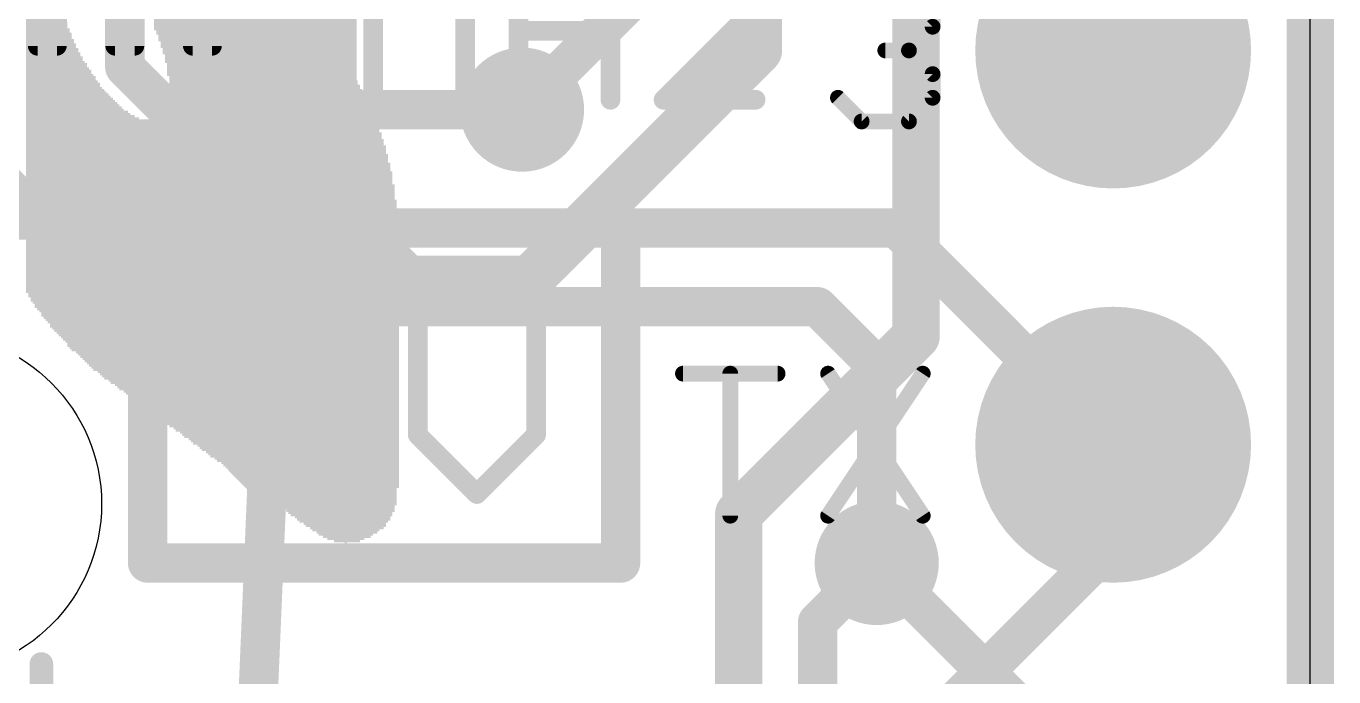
# Model space of a CAD drawing. Extents: x -9 to 9, y -1.3 to 37.
# Drawn here: x 0.61 to 9.04, y 7.39 to 11.59 of the extents above; entities that cross this region are included whole.
import ezdxf

# ---------------------------------------------------------------- set-up
doc = ezdxf.new("R2010")
doc.units = 0
for name, color, linetype in [('1', 12, 'CONTINUOUS'), ('16', 132, 'CONTINUOUS'), ('17', 110, 'CONTINUOUS'), ('18', 110, 'CONTINUOUS'), ('20', 53, 'CONTINUOUS'), ('21', 40, 'CONTINUOUS'), ('22', 6, 'CONTINUOUS')]:
    doc.layers.add(name, color=color, linetype=linetype)

# ---------------------------------------------------------------- blocks, each defined once
blk = doc.blocks.new('RECT40000X112000R50')
at = {"const_width": 0.0625}
blk.add_lwpolyline([(0.0938, -0.2875), (0.0938, 0.2875, 0.4142), (0.0625, 0.3188), (-0.0625, 0.3188, 0.4142), (-0.0938, 0.2875), (-0.0938, -0.2875, 0.4142), (-0.0625, -0.3188), (0.0625, -0.3188, 0.4142)], format="xyb", close=True, dxfattribs=at)
blk.add_solid([(-0.0781, -0.3031), (0.0781, -0.3031), (-0.0781, 0.3031), (0.0781, 0.3031)])
blk = doc.blocks.new('ROUNDP')
at = {"const_width": 0.5}
blk.add_lwpolyline([(0, -0.25, 1), (0, 0.25, 1), (0, -0.25)], format="xyb", dxfattribs=at)
blk = doc.blocks.new('RECT')
blk.add_solid([(-0.5, -0.5), (0.5, -0.5), (-0.5, 0.5), (0.5, 0.5)])
blk = doc.blocks.new('ROUNDV')
at = {"const_width": 0.5}
blk.add_lwpolyline([(0, -0.25, 1), (0, 0.25, 1), (0, -0.25)], format="xyb", dxfattribs=at)

msp = doc.modelspace()

# ---------------------------------------------------------------- linework, layer by layer
at = {"layer": '1', "const_width": 0.254}
for points in [[(7.239, 11.811), (7.62, 11.43)], [(0.75, 11.747), (0.75, 11.061)], [(1.25, 11.747), (1.25, 11.323)], [(2.448, 11.049), (1.75, 11.747)], [(1.25, 11.323), (2.286, 10.287)], [(0.75, 11.061), (2.032, 9.779)], [(2.448, 11.049), (3.81, 11.049)], [(0.25, 10.799), (2.177, 8.872)], [(2.286, 10.287), (6.223, 10.287)], [(6.223, 10.287), (7.62, 8.89)], [(2.032, 9.779), (5.715, 9.779)], [(5.715, 9.779), (6.096, 9.398)], [(6.096, 9.398), (6.096, 8.128)], [(2.177, 8.872), (2.05, 5.88)], [(6.096, 8.128), (7.62, 6.604)]]:
    msp.add_lwpolyline(points, dxfattribs=at)
at = {"layer": '1', "const_width": 0.127}
for points in [[(7.5751, 11.3851, 1), (7.6649, 11.4749)], [(1.2949, 11.3679, 1), (1.2051, 11.2781)], [(1.1865, 11.323, 1), (1.3135, 11.323)], [(0.7949, 11.1059, 1), (0.7051, 11.0161)], [(2.448, 11.1125, 1), (2.448, 10.9855)], [(2.4031, 11.0041, 1), (2.4929, 11.0939)], [(3.81, 10.9855, 1), (3.81, 11.1125)], [(0.6865, 11.061, 1), (0.8135, 11.061)], [(2.286, 10.3505, 1), (2.286, 10.2235)], [(2.2411, 10.2421, 1), (2.3309, 10.3319)], [(6.2679, 10.3319, 1), (6.1781, 10.2421)], [(6.223, 10.2235, 1), (6.223, 10.3505)], [(2.032, 9.8425, 1), (2.032, 9.7155)], [(1.9871, 9.7341, 1), (2.0769, 9.8239)], [(5.7599, 9.8239, 1), (5.6701, 9.7341)], [(5.715, 9.7155, 1), (5.715, 9.8425)], [(6.1595, 9.398, 1), (6.0325, 9.398)], [(6.0511, 9.3531, 1), (6.1409, 9.4429)], [(2.2404, 8.8693, 1), (2.1136, 8.8747)], [(2.1321, 8.8271, 1), (2.2219, 8.9169)], [(7.5751, 8.8451, 1), (7.6649, 8.9349)], [(6.1409, 8.1729, 1), (6.0511, 8.0831)], [(6.0325, 8.128, 1), (6.1595, 8.128)]]:
    msp.add_lwpolyline(points, format="xyb", dxfattribs=at)
at = {"layer": '16'}
for points, const_width in [([(8.89, 0), (8.89, 36.83)], 0.3048), ([(5.334, 14.732), (5.334, 11.43)], 0.3048), ([(6.35, 9.5885), (6.35, 14.4145)], 0.3048), ([(3.81, 11.049), (4.826, 12.065)], 0.254), ([(2.54, 11.811), (2.54, 10.414)], 0.4064), ([(5.334, 11.43), (3.81, 9.906)], 0.3048), ([(-0.635, 10.414), (2.54, 10.414)], 0.4064), ([(3.048, 9.906), (2.54, 10.414)], 0.4064), ([(3.81, 9.906), (3.048, 9.906)], 0.4064), ([(5.207, 8.4455), (6.35, 9.5885)], 0.3048), ([(7.62, 8.255), (7.62, 8.89)], 0.254), ([(5.207, 6.477), (5.207, 8.4455)], 0.3048), ([(6.223, 6.858), (7.62, 8.255)], 0.254), ([(5.715, 7.747), (6.096, 8.128)], 0.254), ([(5.715, 5.715), (5.715, 7.747)], 0.254)]:
    msp.add_lwpolyline(points, dxfattribs=dict(at, const_width=const_width))
for points, const_width in [([(5.3879, 11.3761, 1), (5.2801, 11.4839)], 0.1524), ([(5.2578, 11.43, 1), (5.4102, 11.43)], 0.1524), ([(3.7651, 11.0939, 1), (3.8549, 11.0041)], 0.127), ([(2.6118, 10.4858, 1), (2.4682, 10.3422)], 0.2032), ([(2.54, 10.3124, 1), (2.54, 10.5156)], 0.2032), ([(2.4384, 10.414, 1), (2.6416, 10.414)], 0.2032), ([(3.048, 10.0076, 1), (3.048, 9.8044)], 0.2032), ([(2.9762, 9.8342, 1), (3.1198, 9.9778)], 0.2032), ([(3.7561, 9.9599, 1), (3.8639, 9.8521)], 0.1524), ([(3.81, 9.8044, 1), (3.81, 10.0076)], 0.2032), ([(6.4039, 9.5346, 1), (6.2961, 9.6424)], 0.1524), ([(6.2738, 9.5885, 1), (6.4262, 9.5885)], 0.1524), ([(7.6835, 8.89, 1), (7.5565, 8.89)], 0.127), ([(5.2832, 8.4455, 1), (5.1308, 8.4455)], 0.1524), ([(5.1531, 8.4994, 1), (5.2609, 8.3916)], 0.1524), ([(7.6649, 8.2101, 1), (7.5751, 8.2999)], 0.127), ([(7.5565, 8.255, 1), (7.6835, 8.255)], 0.127), ([(6.1409, 8.0831, 1), (6.0511, 8.1729)], 0.127), ([(5.7785, 7.747, 1), (5.6515, 7.747)], 0.127), ([(5.6701, 7.7919, 1), (5.7599, 7.7021)], 0.127)]:
    msp.add_lwpolyline(points, format="xyb", dxfattribs=dict(at, const_width=const_width))
at = {"layer": '20'}
msp.add_line((8.89, 0.4445), (8.89, 34.163), dxfattribs=at)
msp.add_circle((0, 8.509), 1.1, dxfattribs=at)
at = {"layer": '21'}
for points, const_width in [([(2.8512, 11.1125), (2.8512, 12.0023)], 0.127), ([(3.4444, 12.0023), (3.4444, 11.1125)], 0.127), ([(3.7867, 11.1125), (3.7867, 12.0023)], 0.127), ([(4.3799, 12.0023), (4.3799, 11.1125)], 0.127), ([(5.3154, 11.7057), (4.7223, 11.1125)], 0.127), ([(6.4564, 11.7355), (6.4564, 11.5829)], 0.1016), ([(6.4564, 11.5829), (6.3039, 11.4304)], 0.1016), ([(3.7867, 11.5574), (4.3799, 11.5574)], 0.127), ([(6.3039, 11.4304), (6.1513, 11.4304)], 0.1016), ([(6.3039, 11.4304), (6.4564, 11.2779)], 0.1016), ([(6.4564, 11.2779), (6.4564, 11.1253)], 0.1016), ([(4.7223, 11.1125), (5.3154, 11.1125)], 0.127), ([(5.9988, 10.9728), (5.8463, 11.1253)], 0.1016), ([(6.4564, 11.1253), (6.3039, 10.9728)], 0.1016), ([(6.3039, 10.9728), (5.9988, 10.9728)], 0.1016), ([(1.397, 10.287), (1.397, 8.128)], 0.254), ([(4.445, 10.287), (1.397, 10.287)], 0.254), ([(4.445, 8.128), (4.445, 10.287)], 0.254), ([(2.7311, 9.7165), (1.9685, 9.7165)], 0.127), ([(1.9685, 9.7165), (1.9685, 9.1445)], 0.127), ([(3.1379, 9.7165), (3.1379, 8.9538)], 0.127), ([(3.9005, 8.9538), (3.9005, 9.7165)], 0.127), ([(1.9685, 9.1445), (2.3498, 9.3352)], 0.127), ([(2.3498, 9.3352), (2.5405, 9.3352)], 0.127), ([(2.5405, 9.3352), (2.7311, 9.1445)], 0.127), ([(4.8473, 9.348), (5.4574, 9.348)], 0.1016), ([(5.1523, 8.4328), (5.1523, 9.348)], 0.1016), ([(5.7828, 9.348), (6.3929, 8.4328)], 0.1016), ([(6.3929, 9.348), (5.7828, 8.4328)], 0.1016), ([(2.7311, 9.1445), (2.7311, 8.7632)], 0.127), ([(3.1379, 8.9538), (3.5192, 8.5725)], 0.127), ([(3.5192, 8.5725), (3.9005, 8.9538)], 0.127), ([(2.1592, 8.5725), (1.9685, 8.7632)], 0.127), ([(2.7311, 8.7632), (2.5405, 8.5725)], 0.127), ([(2.5405, 8.5725), (2.1592, 8.5725)], 0.127), ([(1.397, 8.128), (4.445, 8.128)], 0.254)]:
    msp.add_lwpolyline(points, dxfattribs=dict(at, const_width=const_width))
for points, const_width in [([(6.4744, 11.565, 1), (6.4384, 11.6009)], 0.0508), ([(3.7867, 11.5891, 1), (3.7867, 11.5256)], 0.0635), ([(4.3799, 11.5256, 1), (4.3799, 11.5891)], 0.0635), ([(6.431, 11.5829, 1), (6.4818, 11.5829)], 0.0508), ([(6.1513, 11.4558, 1), (6.1513, 11.405)], 0.0508), ([(6.3218, 11.4484, 1), (6.2859, 11.4124)], 0.0508), ([(6.2859, 11.4484, 1), (6.3218, 11.4124)], 0.0508), ([(6.3039, 11.405, 1), (6.3039, 11.4558)], 0.0508), ([(6.4818, 11.2779, 1), (6.431, 11.2779)], 0.0508), ([(6.4384, 11.2599, 1), (6.4744, 11.2958)], 0.0508), ([(2.8195, 11.1125, 1), (2.883, 11.1125)], 0.0635), ([(3.4126, 11.1125, 1), (3.4761, 11.1125)], 0.0635), ([(3.755, 11.1125, 1), (3.8185, 11.1125)], 0.0635), ([(4.3482, 11.1125, 1), (4.4117, 11.1125)], 0.0635), ([(4.6998, 11.135, 1), (4.7447, 11.09)], 0.0635), ([(4.7223, 11.1443, 1), (4.7223, 11.0808)], 0.0635), ([(5.3154, 11.0808, 1), (5.3154, 11.1443)], 0.0635), ([(5.8642, 11.1433, 1), (5.8283, 11.1074)], 0.0508), ([(6.431, 11.1253, 1), (6.4818, 11.1253)], 0.0508), ([(6.4744, 11.1074, 1), (6.4384, 11.1433)], 0.0508), ([(5.9988, 10.9982, 1), (5.9988, 10.9474)], 0.0508), ([(5.9808, 10.9548, 1), (6.0168, 10.9908)], 0.0508), ([(6.2859, 10.9908, 1), (6.3218, 10.9548)], 0.0508), ([(6.3039, 10.9474, 1), (6.3039, 10.9982)], 0.0508), ([(1.4605, 10.287, 1), (1.3335, 10.287)], 0.127), ([(1.397, 10.3505, 1), (1.397, 10.2235)], 0.127), ([(4.5085, 10.287, 1), (4.3815, 10.287)], 0.127), ([(4.445, 10.2235, 1), (4.445, 10.3505)], 0.127), ([(1.9685, 9.7482, 1), (1.9685, 9.6847)], 0.0635), ([(2.0003, 9.7165, 1), (1.9368, 9.7165)], 0.0635), ([(2.7311, 9.6847, 1), (2.7311, 9.7482)], 0.0635), ([(3.1696, 9.7165, 1), (3.1061, 9.7165)], 0.0635), ([(3.9323, 9.7165, 1), (3.8688, 9.7165)], 0.0635), ([(2.3498, 9.3669, 1), (2.3498, 9.3034)], 0.0635), ([(2.364, 9.3068, 1), (2.3356, 9.3635)], 0.0635), ([(2.5629, 9.3576, 1), (2.518, 9.3127)], 0.0635), ([(2.5405, 9.3034, 1), (2.5405, 9.3669)], 0.0635), ([(4.8473, 9.3734, 1), (4.8473, 9.3226)], 0.0508), ([(5.1777, 9.348, 1), (5.1269, 9.348)], 0.0508), ([(5.4574, 9.3226, 1), (5.4574, 9.3734)], 0.0508), ([(5.8039, 9.3621, 1), (5.7616, 9.3339)], 0.0508), ([(6.414, 9.3339, 1), (6.3718, 9.3621)], 0.0508), ([(1.9543, 9.1729, 1), (1.9827, 9.1161)], 0.0635), ([(2.7629, 9.1445, 1), (2.6994, 9.1445)], 0.0635), ([(2.7087, 9.122, 1), (2.7536, 9.1669)], 0.0635), ([(1.9368, 9.1445, 1), (2.0003, 9.1445)], 0.0635), ([(3.1603, 8.9763, 1), (3.1154, 8.9314)], 0.0635), ([(3.1061, 8.9538, 1), (3.1696, 8.9538)], 0.0635), ([(3.8688, 8.9538, 1), (3.9323, 8.9538)], 0.0635), ([(3.923, 8.9314, 1), (3.8781, 8.9763)], 0.0635), ([(1.991, 8.7856, 1), (1.946, 8.7407)], 0.0635), ([(2.6994, 8.7632, 1), (2.7629, 8.7632)], 0.0635), ([(2.7536, 8.7407, 1), (2.7087, 8.7856)], 0.0635), ([(2.1592, 8.6043, 1), (2.1592, 8.5407)], 0.0635), ([(2.1367, 8.55, 1), (2.1816, 8.595)], 0.0635), ([(2.518, 8.595, 1), (2.5629, 8.55)], 0.0635), ([(2.5405, 8.5407, 1), (2.5405, 8.6043)], 0.0635), ([(3.4968, 8.595, 1), (3.5417, 8.55)], 0.0635), ([(3.4968, 8.55, 1), (3.5417, 8.595)], 0.0635), ([(5.1269, 8.4328, 1), (5.1777, 8.4328)], 0.0508), ([(5.7616, 8.4469, 1), (5.8039, 8.4187)], 0.0508), ([(6.3718, 8.4187, 1), (6.414, 8.4469)], 0.0508), ([(1.397, 8.1915, 1), (1.397, 8.0645)], 0.127), ([(1.3335, 8.128, 1), (1.4605, 8.128)], 0.127), ([(4.3815, 8.128, 1), (4.5085, 8.128)], 0.127), ([(4.445, 8.0645, 1), (4.445, 8.1915)], 0.127)]:
    msp.add_lwpolyline(points, format="xyb", dxfattribs=dict(at, const_width=const_width))
at = {"layer": '22', "const_width": 0.1524}
msp.add_lwpolyline([(0.7119, 7.4772), (0.7119, 7.2908)], dxfattribs=at)
at = {"layer": '22', "const_width": 0.0762}
msp.add_lwpolyline([(0.75, 7.4772, 1), (0.6738, 7.4772)], format="xyb", dxfattribs=at)

# ---------------------------------------------------------------- block references
at = {"layer": '1', "rotation": 180}
for p in [(0.75, 11.747), (1.25, 11.747), (1.75, 11.747)]:
    msp.add_blockref('RECT40000X112000R50', p, dxfattribs=at)
at = {"layer": '17', "xscale": 1.778, "yscale": 1.778}
for p in [(7.62, 11.43), (7.62, 11.43), (7.62, 8.89), (7.62, 8.89)]:
    msp.add_blockref('ROUNDP', p, dxfattribs=at)
at = {"layer": '18', "xscale": 0.8001, "yscale": 0.8001}
for p in [(3.81, 11.049), (3.81, 11.049), (6.096, 8.128), (6.096, 8.128)]:
    msp.add_blockref('ROUNDV', p, dxfattribs=at)
at = {"layer": '22', "rotation": 90}
for p, xscale, yscale in [((0.621, 11.4891), 3.2411, 0.014), ((0.635, 11.4611), 3.241, 0.014), ((0.649, 11.4332), 3.241, 0.014), ((0.663, 11.4123), 3.2271, 0.0139), ((0.6769, 11.3842), 3.2271, 0.014), ((0.6909, 11.3703), 3.227, 0.014), ((0.7049, 11.3564), 3.2271, 0.0139), ((0.7188, 11.3424), 3.255, 0.014), ((0.7328, 11.3284), 3.255, 0.014), ((0.7468, 11.3214), 3.269, 0.0139), ((0.7607, 11.3145), 3.2829, 0.014), ((0.7747, 11.3004), 3.3109, 0.014), ((0.7887, 11.2934), 3.3249, 0.014), ((0.8027, 11.2865), 3.3388, 0.0139), ((2.1997, 10.5461), 4.0373, 0.0139), ((2.004, 10.574), 3.8138, 0.0139), ((2.018, 10.567), 3.8278, 0.014), ((2.032, 10.567), 3.8278, 0.014), ((2.046, 10.5671), 3.8557, 0.014), ((2.06, 10.5601), 3.8697, 0.0139), ((2.0739, 10.5671), 3.8837, 0.014), ((2.0879, 10.5601), 3.8977, 0.014), ((2.1019, 10.5531), 3.9116, 0.0139), ((2.1158, 10.5531), 3.9395, 0.014), ((2.1298, 10.5531), 3.9395, 0.014), ((2.1438, 10.5531), 3.9675, 0.0139), ((2.1577, 10.5461), 3.9814, 0.014), ((2.1717, 10.5461), 4.0094, 0.014), ((2.1857, 10.5461), 4.0094, 0.014), ((1.4453, 11.985), 0.8522, 0.0139), ((1.4592, 11.971), 0.8801, 0.014), ((1.4732, 11.9501), 0.922, 0.014), ((1.4872, 11.9291), 0.964, 0.014), ((1.5011, 11.9082), 1.0059, 0.0139), ((1.5151, 11.8803), 1.0617, 0.014), ((1.5291, 11.8383), 1.1456, 0.014), ((1.5431, 10.7068), 3.4087, 0.0139), ((1.557, 10.7068), 3.4087, 0.014), ((1.571, 10.6997), 3.4227, 0.014), ((1.585, 10.6928), 3.4366, 0.0139), ((1.5989, 10.6928), 3.4366, 0.014), ((1.6129, 10.6858), 3.4506, 0.014), ((1.6269, 10.6788), 3.4646, 0.014), ((1.6409, 10.6718), 3.4786, 0.0139), ((1.6548, 10.6718), 3.4786, 0.014), ((1.6688, 10.6649), 3.4925, 0.014), ((1.6828, 10.6578), 3.5065, 0.0139), ((1.6967, 10.6509), 3.5205, 0.014), ((1.7107, 10.6509), 3.5205, 0.014), ((1.7247, 10.6509), 3.5483, 0.0139), ((1.7386, 10.6439), 3.5623, 0.014), ((1.7526, 10.6369), 3.5763, 0.014), ((1.7666, 10.6369), 3.5763, 0.014), ((1.7806, 10.6299), 3.5902, 0.0139), ((1.7945, 10.6229), 3.6042, 0.014), ((1.8085, 10.6159), 3.6182, 0.014), ((1.8225, 10.6229), 3.6322, 0.0139), ((1.8364, 10.6159), 3.6462, 0.014), ((1.8504, 10.609), 3.6601, 0.014), ((1.8644, 10.609), 3.6601, 0.0139), ((1.8783, 10.602), 3.6741, 0.014), ((1.8923, 10.602), 3.7021, 0.014), ((1.9063, 10.595), 3.716, 0.014), ((1.9203, 10.595), 3.716, 0.0139), ((1.9342, 10.588), 3.73, 0.014), ((1.9482, 10.588), 3.758, 0.014), ((1.9622, 10.5811), 3.7719, 0.0139), ((1.9761, 10.5811), 3.7719, 0.014), ((1.9901, 10.574), 3.7859, 0.014), ((0.8166, 10.7207), 2.2352, 0.014), ((0.8306, 10.6718), 2.1654, 0.014), ((2.2136, 10.12), 3.2131, 0.014), ((0.8446, 10.6369), 2.1234, 0.0139), ((0.8585, 10.602), 2.0815, 0.014), ((2.2276, 10.106), 3.2131, 0.014), ((2.2416, 10.106), 3.2131, 0.0139), ((2.2555, 10.0921), 3.2131, 0.014), ((2.2695, 10.0781), 3.2131, 0.014), ((2.2835, 10.0781), 3.2131, 0.0139), ((2.2974, 10.0641), 3.2131, 0.014), ((2.3114, 10.0502), 3.2131, 0.014), ((2.3254, 10.0432), 3.2271, 0.014), ((2.3394, 10.0362), 3.2131, 0.0139), ((0.8725, 10.581), 2.0676, 0.014), ((0.8865, 10.5461), 2.0536, 0.0139), ((2.3533, 10.0222), 3.2131, 0.014), ((2.3673, 10.0152), 3.2271, 0.014), ((2.3813, 10.0013), 3.2271, 0.0139), ((2.3952, 9.9943), 3.2131, 0.014), ((2.4092, 9.9802), 3.2131, 0.014), ((2.4232, 9.9733), 3.227, 0.0139), ((2.4371, 9.9664), 3.2131, 0.014), ((2.4511, 9.9524), 3.2131, 0.014), ((0.9004, 10.5251), 2.0396, 0.014), ((0.9144, 10.4972), 2.0117, 0.014), ((0.9284, 10.4832), 1.9838, 0.014), ((2.4651, 9.9383), 3.2131, 0.014), ((2.479, 9.9383), 3.2131, 0.0139), ((2.493, 9.9245), 3.2131, 0.014), ((2.507, 9.9105), 3.2131, 0.014), ((2.521, 9.9035), 3.1991, 0.0139), ((2.5349, 9.8895), 3.1992, 0.014), ((2.5489, 9.8825), 3.1852, 0.014), ((0.9424, 10.4623), 1.9697, 0.0139), ((0.9563, 10.4413), 1.9558, 0.014), ((0.9703, 10.4204), 1.9419, 0.014), ((2.5629, 9.8686), 3.1851, 0.0139), ((2.5768, 9.8616), 3.1711, 0.014), ((2.5908, 9.8546), 3.1572, 0.014), ((2.6048, 9.8406), 3.1572, 0.014), ((2.6187, 9.8336), 3.1432, 0.0139), ((2.6327, 9.8267), 3.1293, 0.014), ((0.9843, 10.3994), 1.9278, 0.0139), ((0.9982, 10.3855), 1.9279, 0.014), ((1.0122, 10.3644), 1.9139, 0.014), ((1.0262, 10.3505), 1.9138, 0.0139), ((2.6467, 9.8126), 3.1013, 0.014), ((2.6606, 9.8057), 3.0874, 0.0139), ((2.6746, 9.7917), 3.0874, 0.014), ((2.6886, 9.7917), 3.0594, 0.014), ((1.0401, 10.3296), 1.8999, 0.014), ((1.0541, 10.3155), 1.8999, 0.014), ((1.0681, 10.3016), 1.872, 0.014), ((1.082, 10.2876), 1.872, 0.0139), ((2.7026, 9.7778), 3.0315, 0.0139), ((2.7165, 9.7707), 3.0175, 0.014), ((2.7305, 9.7568), 2.9896, 0.014), ((2.7445, 9.7498), 2.9756, 0.014), ((1.096, 10.2667), 1.858, 0.014), ((1.11, 10.2527), 1.858, 0.014), ((1.124, 10.2387), 1.858, 0.0139), ((1.1379, 10.2317), 1.8441, 0.014), ((1.1519, 10.2178), 1.844, 0.014), ((1.1659, 10.2038), 1.844, 0.0139), ((2.7585, 9.7359), 2.9477, 0.0139), ((2.7724, 9.7289), 2.9057, 0.014), ((2.7864, 9.7218), 2.8917, 0.014), ((2.8004, 9.7149), 2.8499, 0.0139), ((1.1798, 10.1969), 1.8301, 0.014), ((1.1938, 10.1829), 1.8301, 0.014), ((1.2078, 10.1689), 1.83, 0.014), ((1.2218, 10.155), 1.8301, 0.0139), ((1.2357, 10.1479), 1.8161, 0.014), ((1.2497, 10.134), 1.8161, 0.014), ((1.2637, 10.127), 1.8301, 0.0139), ((1.5151, 10.0432), 2.0257, 0.014), ((1.5291, 10.0641), 2.0955, 0.014), ((2.8143, 9.7009), 2.822, 0.014), ((2.8283, 9.6869), 2.794, 0.014), ((2.8422, 9.6799), 2.7521, 0.0139), ((1.2776, 10.113), 1.83, 0.014), ((1.2916, 10.106), 1.8161, 0.014), ((1.3055, 10.0991), 1.8301, 0.0139), ((1.3195, 10.0851), 1.8301, 0.014), ((1.3335, 10.0781), 1.844, 0.014), ((1.3475, 10.0711), 1.83, 0.014), ((1.3615, 10.0641), 1.844, 0.0139), ((1.3754, 10.0571), 1.858, 0.014), ((1.3894, 10.0571), 1.858, 0.014), ((1.4034, 10.0502), 1.8719, 0.0139), ((1.4173, 10.0432), 1.8859, 0.014), ((1.4313, 10.0362), 1.8999, 0.014), ((1.4453, 10.0362), 1.8999, 0.0139), ((1.4592, 10.0362), 1.9279, 0.014), ((1.4732, 10.0292), 1.9418, 0.014), ((1.4872, 10.0292), 1.9698, 0.014), ((1.5011, 10.0362), 1.9837, 0.0139), ((2.8562, 9.666), 2.6962, 0.014), ((2.8702, 9.652), 2.6682, 0.014), ((2.8842, 9.638), 2.6124, 0.014), ((2.8982, 9.6241), 2.5565, 0.0139), ((2.9121, 9.6031), 2.5146, 0.014), ((2.9261, 9.5892), 2.4587, 0.014), ((2.9401, 9.5752), 2.3749, 0.0139), ((2.954, 9.5542), 2.305, 0.014), ((2.968, 9.5403), 2.2213, 0.014), ((2.982, 9.5123), 2.1094, 0.0139), ((2.9959, 9.4844), 1.9697, 0.014), ((3.0099, 9.1631), 1.1037, 0.014)]:
    msp.add_blockref('RECT', p, dxfattribs=dict(at, xscale=xscale, yscale=yscale))

doc.saveas('drawing.dxf')
